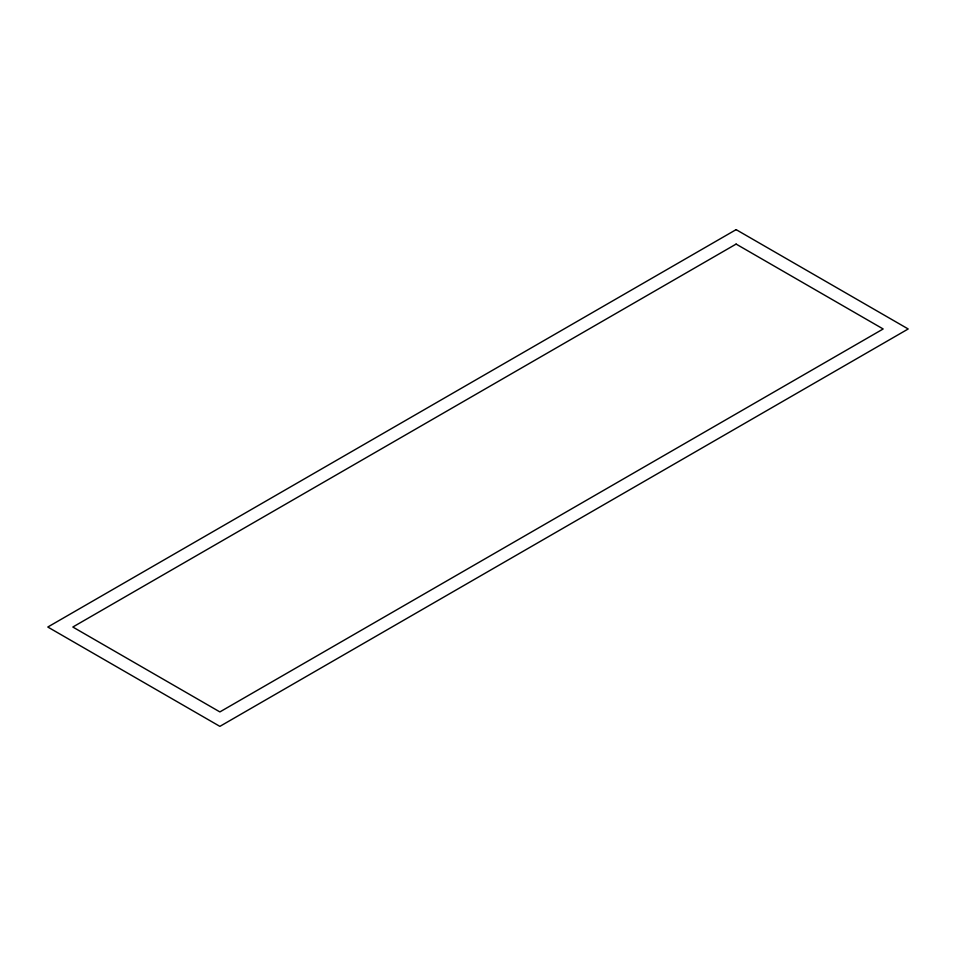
<?xml version="1.0" encoding="UTF-8"?>
<svg xmlns="http://www.w3.org/2000/svg" width="956" height="956" viewBox="0 0 956 956"><rect width="100%" height="100%" fill="white"/><g stroke="black" fill="none" stroke-linecap="round" stroke-linejoin="round"><path stroke-width="1.43" d="M736.12 229.631L47.8 627.028L219.88 726.369L908.2 328.972L736.12 229.631M736.12 244.079L72.835 627.028L219.88 711.921L883.165 328.972L736.12 244.079"/></g></svg>
